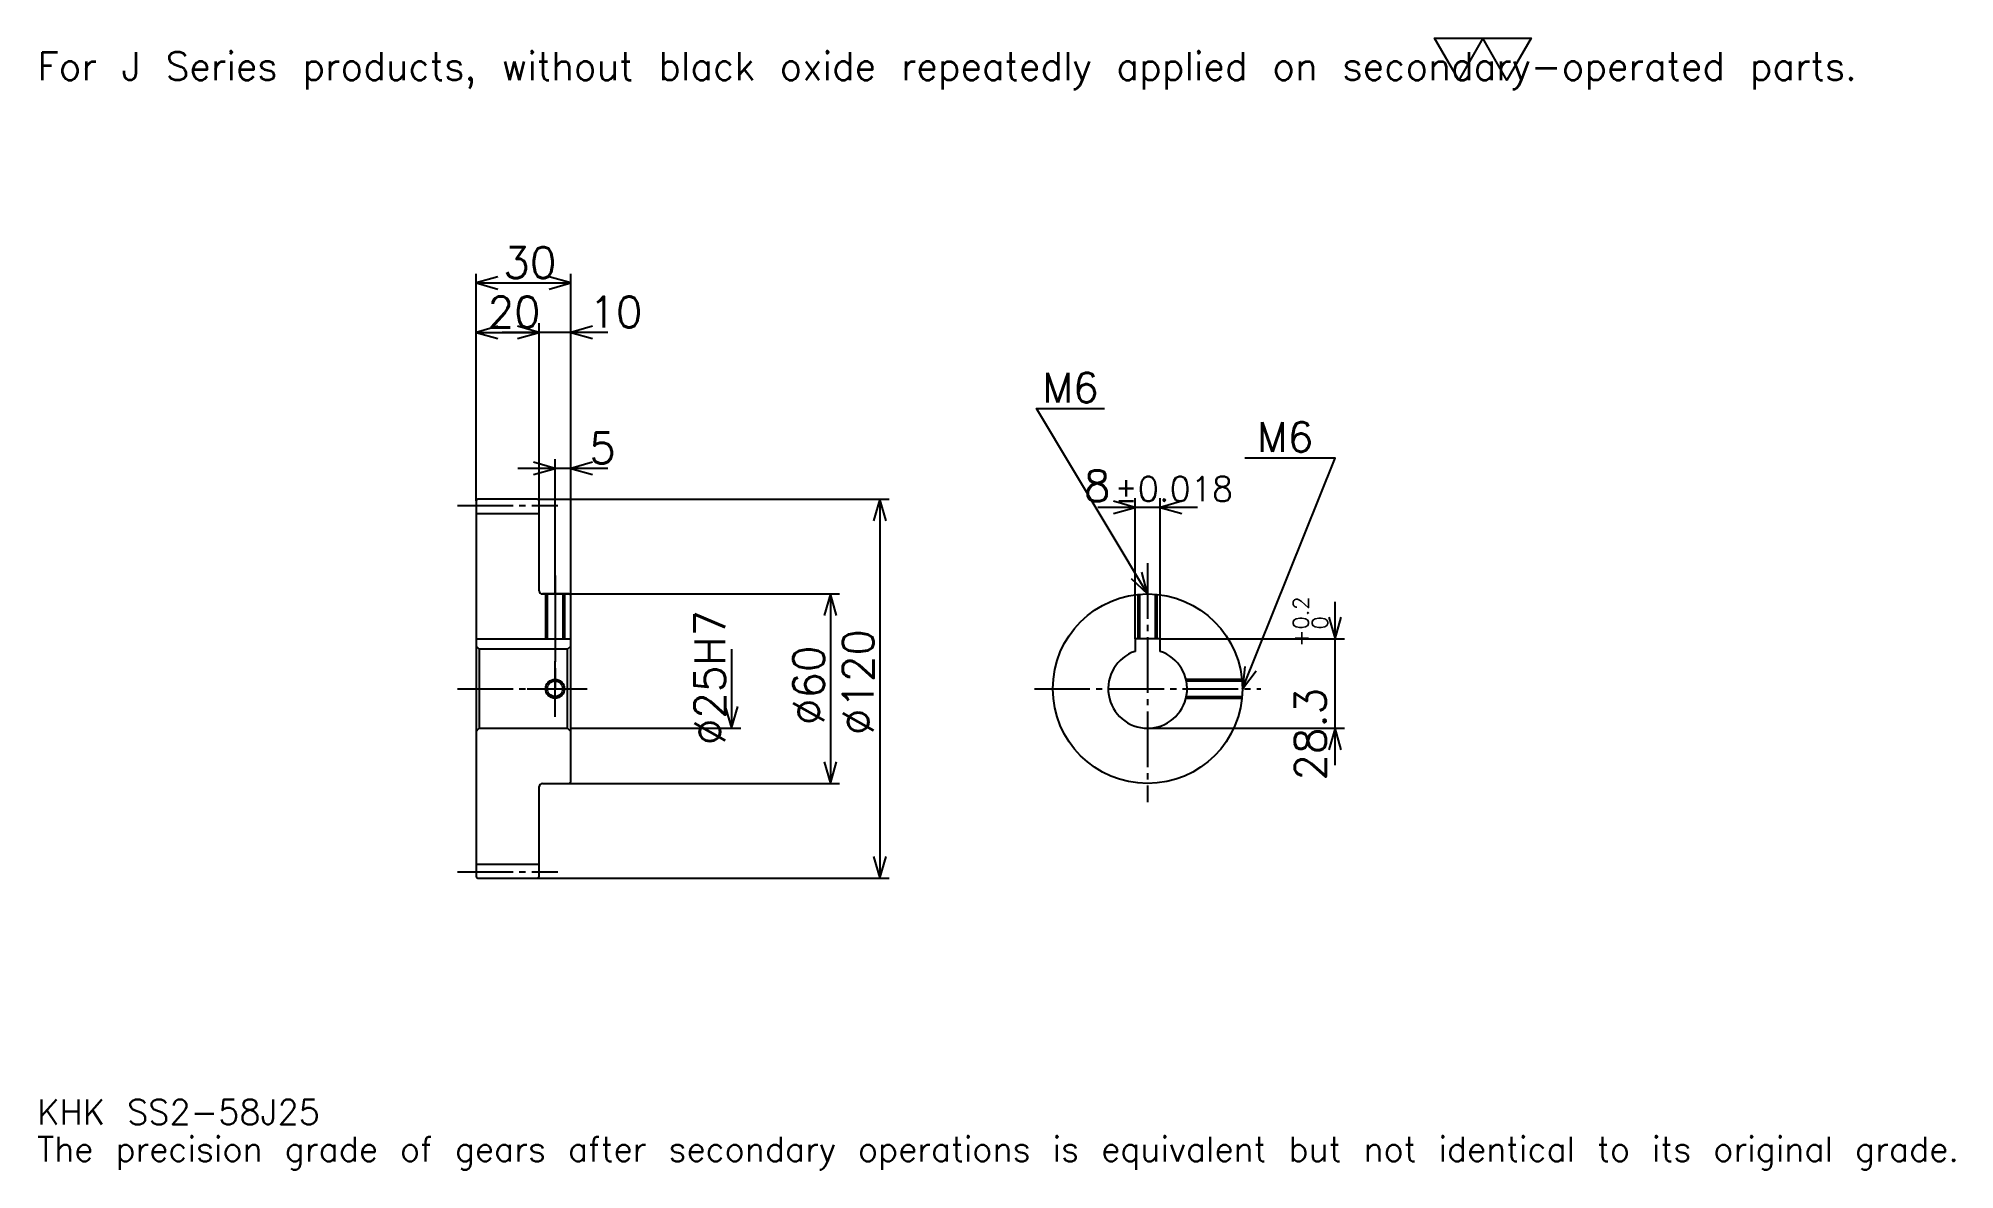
# Model space of a CAD drawing. Extents: x 20 to 627, y 7 to 365.
import ezdxf

# ---------------------------------------------------------------- set-up
doc = ezdxf.new("R2010")
doc.units = 0
doc.linetypes.add('DASHDOT', pattern=[23.478262, 17.608696, -1.956522, 1.956522, -1.956522])
doc.layers.get('0').update_dxf_attribs({"linetype": 'CONTINUOUS'})
doc.layers.add('DASHDOT', color=6, linetype='DASHDOT')
doc.styles.add('KANJI', font='TXT', dxfattribs={"bigfont": 'BIGFONT'})

msp = doc.modelspace()

# ---------------------------------------------------------------- linework, layer by layer
at = {"color": 5}
for p, q in [((158.478271, 219.456512), (158.478271, 290.869568)), ((158.478271, 287.934784), (188.478271, 287.934784)), ((188.478271, 219.456512), (188.478271, 290.869568)), ((178.478271, 219.456512), (178.478271, 275.217377)), ((158.478271, 272.282593), (178.478271, 272.282593)), ((200.217407, 272.282593), (166.739136, 272.282593)), ((183.478271, 219.456512), (183.478271, 232.173904)), ((200.217407, 229.23912), (171.739136, 229.23912)), ((158.478271, 218.956512), (158.478271, 219.456512)), ((177.978271, 219.456512), (188.478271, 219.456512)), ((178.478271, 218.956512), (178.478271, 219.456512)), ((183.478271, 189.456512), (183.478271, 219.456512)), ((183.478271, 189.456512), (183.478271, 219.456512)), ((188.478271, 219.456512), (289.239136, 219.456512)), ((188.478271, 188.956512), (188.478271, 219.456512)), ((286.304352, 219.456512), (286.304352, 99.456512)), ((367.086975, 175.256516), (367.086975, 219.782593)), ((375.086975, 175.256516), (375.086975, 219.782593)), ((386.826111, 216.847809), (355.347839, 216.847809)), ((179.478271, 189.456512), (188.478271, 189.456512)), ((188.478271, 189.456512), (273.586975, 189.456512)), ((270.652191, 189.456512), (270.652191, 129.456512)), ((430.434784, 135.217377), (430.434784, 186.995636)), ((239.347839, 171.956512), (239.347839, 146.956512)), ((375.086975, 175.256516), (433.369568, 175.256516)), ((188.478271, 146.956512), (242.282623, 146.956512)), ((371.086975, 146.956512), (433.369568, 146.956512)), ((179.478271, 129.456512), (188.478271, 129.456512)), ((188.478271, 129.456512), (273.586975, 129.456512)), ((177.978271, 99.456512), (188.478271, 99.456512)), ((188.478271, 99.456512), (289.239136, 99.456512))]:
    msp.add_line(p, q, dxfattribs=at)
at = {"color": 4}
for p, q in [((158.478271, 214.956512), (178.478271, 214.956512)), ((158.478271, 175.256516), (188.478271, 175.256516)), ((159.478271, 171.956512), (159.478271, 146.956512)), ((187.478271, 171.956512), (188.478271, 172.956512)), ((187.478271, 146.956512), (188.478271, 145.956512)), ((158.478271, 103.956512), (178.478271, 103.956512))]:
    msp.add_line(p, q, dxfattribs=at)
at = {"color": 7}
msp.add_lwpolyline([(469.565216, 352.17392), (461.934784, 365.399994), (492.456512, 365.399994), (484.82608, 352.17392), (477.195648, 365.399994), (469.565216, 352.17392)], dxfattribs=at)
at = {"color": 5}
for points in [[(165.326096, 289.891296), (158.478271, 287.934784), (165.326096, 285.978271)], [(181.630447, 285.978271), (188.478271, 287.934784), (181.630447, 289.891296)], [(165.326096, 274.239136), (158.478271, 272.282593), (165.326096, 270.32608)], [(171.630447, 270.32608), (178.478271, 272.282593), (171.630447, 274.239136)], [(171.630447, 270.32608), (178.478271, 272.282593), (171.630447, 274.239136)], [(195.326096, 274.239136), (188.478271, 272.282593), (195.326096, 270.32608)], [(371.086975, 189.456512), (335.869568, 248.152161), (357.391296, 248.152161)], [(176.630447, 227.282593), (183.478271, 229.23912), (176.630447, 231.195648)], [(195.326096, 231.195648), (188.478271, 229.23912), (195.326096, 227.282593)], [(401.086975, 159.456512), (430.434784, 232.5), (401.869568, 232.5)], [(288.260864, 212.608688), (286.304352, 219.456512), (284.347839, 212.608688)], [(360.239136, 214.891296), (367.086975, 216.847809), (360.239136, 218.804337)], [(381.934784, 218.804337), (375.086975, 216.847809), (381.934784, 214.891296)], [(365.886078, 194.321854), (371.086975, 189.456512), (369.241486, 196.335098)], [(272.608704, 182.608688), (270.652191, 189.456512), (268.695679, 182.608688)], [(428.478271, 182.10434), (430.434784, 175.256516), (432.391296, 182.10434)], [(401.824493, 166.54007), (401.086975, 159.456512), (405.455444, 165.081207)], [(237.391327, 153.804337), (239.347839, 146.956512), (241.304352, 153.804337)], [(432.391296, 140.108688), (430.434784, 146.956512), (428.478271, 140.108688)], [(268.695679, 136.304337), (270.652191, 129.456512), (272.608704, 136.304337)], [(284.347839, 106.304337), (286.304352, 99.456512), (288.260864, 106.304337)]]:
    msp.add_lwpolyline(points, dxfattribs=at)
at = {"color": 4}
for points in [[(178.478271, 190.456512), (178.478271, 218.956512), (177.978271, 219.456512), (158.978271, 219.456512), (158.478271, 218.956512), (158.478271, 145.956512)], [(179.478271, 129.456512), (187.978271, 129.456512), (188.478271, 129.956512), (188.478271, 188.956512), (187.978271, 189.456512), (179.478271, 189.456512)], [(180.478271, 189.456512), (180.478271, 175.256516)], [(181.01828, 189.456512), (181.01828, 175.256516)], [(185.938263, 189.456512), (185.938263, 175.256516)], [(186.478271, 189.456512), (186.478271, 175.256516)], [(368.086975, 175.256516), (368.086975, 189.306137)], [(368.626953, 175.256516), (368.626953, 189.355484)], [(373.546967, 175.256516), (373.546967, 189.355484)], [(374.086975, 175.256516), (374.086975, 189.306137)], [(158.478271, 145.956512), (159.478271, 146.956512), (187.478271, 146.956512), (187.478271, 171.956512), (159.478271, 171.956512), (158.478271, 172.956512)], [(375.086975, 171.299225), (375.086975, 175.256516), (367.086975, 175.256516), (367.086975, 171.299225)], [(383.221619, 162.456512), (400.936584, 162.456512)], [(383.342499, 161.916519), (400.985931, 161.916519)], [(383.221619, 156.456512), (400.936584, 156.456512)], [(383.342499, 156.996506), (400.985931, 156.996506)], [(158.478271, 145.956512), (158.478271, 99.956512), (158.978271, 99.456512), (177.978271, 99.456512), (178.478271, 99.956512), (178.478271, 128.456512)]]:
    msp.add_lwpolyline(points, dxfattribs=at)
for centre, radius in [((371.086975, 159.456512), 30), ((183.478271, 159.456512), 2.46)]:
    msp.add_circle(centre, radius, dxfattribs=at)
at = {"color": 7}
msp.add_circle((183.478271, 159.456512), 3, dxfattribs=at)
at = {"color": 4}
for centre, radius, start, end in [((179.478271, 190.456512), 1, 180, 270), ((371.086975, 159.456512), 12.5, 108.662925185, 71.337074815), ((179.478271, 128.456512), 1, 90, 180)]:
    msp.add_arc(centre, radius, start, end, dxfattribs=at)
at = {"layer": 'DASHDOT', "color": 7}
for p, q in [((152.608704, 217.456512), (184.347839, 217.456512)), ((371.086975, 199.23912), (371.086975, 123.586945)), ((183.478271, 189.456512), (183.478271, 159.456512)), ((152.608704, 159.456512), (194.347839, 159.456512)), ((335.217407, 159.456512), (406.956543, 159.456512)), ((152.608704, 101.456512), (184.347839, 101.456512))]:
    msp.add_line(p, q, dxfattribs=at)
for points in [[(183.478271, 195.32608), (183.478271, 169.386948)], [(183.478271, 150.586945), (183.478271, 168.32608)], [(174.608704, 159.456512), (192.347839, 159.456512)]]:
    msp.add_lwpolyline(points, dxfattribs=at)

# ---------------------------------------------------------------- texts
at = {"color": 7, "style": 'KANJI'}
for s, height, p in [('For J Series products, without black oxide repeatedly applied on secondary-operated parts.', 8.804348, (19.565218, 352.17392)), ('30', 9.782609, (167.119568, 289.5)), ('20', 9.782609, (162.119583, 273.847809)), ('10', 9.782609, (194.347839, 273.847809)), ('M6', 9.391305, (337.826111, 250.108688)), ('M6', 9.391305, (405.782593, 234.456512)), ('5', 9.782609, (194.347839, 230.804337)), ('8', 9.782609, (350.893738, 218.804337)), ('%%p0.018', 7.826087, (360.577301, 218.804337)), ('KHK SS2-58J25', 7.826087, (19.565218, 21.52174)), ('The precision grade of gears after secondary operations is equivalent but not identical to its original grade.', 7.826087, (19.565218, 9.782609))]:
    msp.add_text(s, height=height, dxfattribs=at).set_placement(p)
for s, height, p in [('%%c25H7', 9.782609, (237.391327, 141.603256)), ('0.2', 4.891304, (422.021729, 178.204056)), ('%%c120', 9.782609, (284.347839, 144.782593)), ('+', 4.891304, (422.021729, 172.7258)), ('0', 4.891304, (428.086945, 178.204056)), ('%%c60', 9.782609, (268.695679, 147.961945)), ('28.3', 9.782609, (427.5, 130.382782))]:
    msp.add_text(s, height=height, rotation=90, dxfattribs=at).set_placement(p)

doc.saveas('drawing.dxf')
